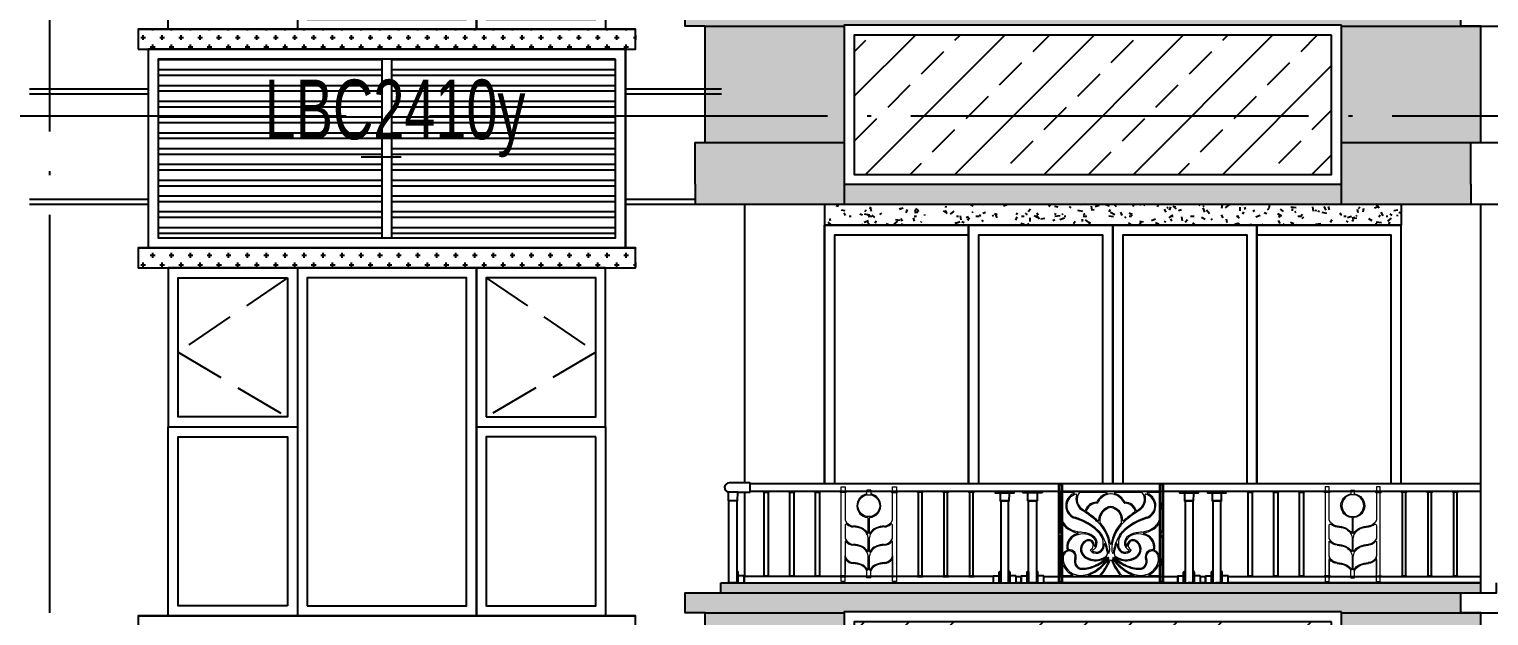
# Model space of a CAD drawing. Extents: x -12446 to 284554, y -295110 to 165007.
# Drawn here: x 58300 to 65639, y -225469 to -222519 of the extents above; entities that cross this region are included whole.
import ezdxf
from ezdxf.enums import TextEntityAlignment as Align

# ---------------------------------------------------------------- set-up
doc = ezdxf.new("R2010")
doc.units = 0
doc.header["$LTSCALE"] = 1000
for name, pattern in [('AX-14-E$0$AX-85-M02$0$DASH', [0.35, 0.25, -0.1]), ('AX-14-E$0$DASH', [0.35, 0.25, -0.1]), ('AX-14-E$0$DOTE', [2.42, 2, -0.2, 0.02, -0.2])]:
    doc.linetypes.add(name, pattern=pattern)
doc.layers.get('0').update_dxf_attribs({"linetype": 'CONTINUOUS'})
doc.layers.get('Defpoints').update_dxf_attribs({"linetype": 'CONTINUOUS'})
for name, color, linetype in [('A-Anno-Note', 241, 'CONTINUOUS'), ('AX-14-comp-tc$0$AX-T-LMCZ-Z$0$AX-13-E01-E03$0$A-Detl-Patt', 8, 'CONTINUOUS'), ('AX-14-comp-tc$0$灰褐色真石漆', 15, 'CONTINUOUS'), ('AX-14-E$0$A-Detl-Fine', 152, 'CONTINUOUS'), ('AX-14-E$0$A-Detl-Patt', 8, 'CONTINUOUS'), ('AX-14-E$0$A-Detl-Thin', 131, 'CONTINUOUS'), ('AX-14-E$0$A-elev-FIXT', 9, 'CONTINUOUS'), ('AX-14-E$0$A-elev-HRAL', 61, 'CONTINUOUS'), ('AX-14-E$0$A-elev-XFINE', 8, 'CONTINUOUS'), ('AX-14-E$0$A-Wind-Iden', 11, 'CONTINUOUS'), ('AX-14-E$0$S-TYN太阳能板', 34, 'CONTINUOUS'), ('AX-14-E$0$埋件', 252, 'CONTINUOUS'), ('AX-14-E$0$栏杆型材', 82, 'CONTINUOUS'), ('AX-14-E$0$立面填充', 251, 'CONTINUOUS'), ('AX-14-E$0$阳台栏杆扶手', 82, 'CONTINUOUS')]:
    doc.layers.add(name, color=color, linetype=linetype)
doc.layers.add('AX-14-E$0$A-Grid', color=222, linetype='AX-14-E$0$DOTE', plot=False)
doc.layers.add('AX-14-E$0$花形线', color=241, linetype='CONTINUOUS', lineweight=15)
doc.styles.add('AX-14-E$0$_TCH_DIM', font='JZFZ_ENA', dxfattribs={"width": 0.7, "bigfont": 'JZFZ_CNB'})

# ---------------------------------------------------------------- blocks, each defined once
blk = doc.blocks.new('AX-14-E$0$4080转角立图')
at = {"layer": 'AX-14-E$0$A-elev-FIXT', "linetype": 'Continuous'}
blk.add_line((25.6, 42), (-24.3, 42), dxfattribs=at)
blk.add_lwpolyline([(-25.3, 43, -0.327139), (-24.2, 41.5), (-23.5, 0), (23.5, 0), (24.2, 40.5, -0.409111), (25.7, 42), (85.3, 42, 0.414214), (86.8, 43.5), (86.8, 86.5, 0.414214), (85.3, 88), (-18.8, 88, 0.865157)], format="xyb", close=True, dxfattribs=at)
blk = doc.blocks.new('AX-14-E$0$32固定座立面')
at = {"layer": 'AX-14-E$0$栏杆型材', "color": 6, "linetype": 'Continuous'}
blk.add_line((-7, -22.5), (-7, 22.5), dxfattribs=at)
blk.add_lwpolyline([(-7, -22.5, 0.41166), (-10, -19.5), (-36, -19.3, -0.41166), (-37, -18.3), (-37, 18.3, -0.41166), (-36, 19.3), (-10, 19.5, 0.41166), (-7, 22.5), (-7, 39, -0.41166), (-5, 41), (0, 41.1), (0, -41.1), (-5, -41, -0.41166), (-7, -39)], format="xyb", close=True, dxfattribs=at)
blk = doc.blocks.new('AX-14-E$0$螺帽01')
at = {"layer": 'AX-14-E$0$A-elev-XFINE', "linetype": 'Continuous'}
blk.add_lwpolyline([(-12.5, -3), (12.5, -3, 0.414214), (13, -2.5), (13, -0.5, 0.414214), (12.5, 0), (-12.5, 0, 0.414214), (-13, -0.5), (-13, -2.5, 0.414214)], format="xyb", close=True, dxfattribs=at)
blk = doc.blocks.new('AX-14-E$0$40固定座立图')
at = {"layer": 'AX-14-E$0$A-elev-HRAL', "color": 6, "linetype": 'Continuous'}
blk.add_line((-26.5, -7), (26.5, -7), dxfattribs=at)
blk.add_lwpolyline([(48, -5), (48.1, 0), (-48.1, 0), (-48, -5, 0.41166), (-46, -7), (-26.5, -7, -0.41166), (-23.5, -10), (-23.2, -46, 0.41166), (-22.2, -47), (22.2, -47, 0.41166), (23.2, -46), (23.5, -10, -0.41166), (26.5, -7), (46, -7, 0.41166)], format="xyb", close=True, dxfattribs=at)
blk = doc.blocks.new('AX-14-E$0$镁铝合金竖杆496')
at = {"layer": 'AX-14-E$0$A-elev-HRAL', "ltscale": 10}
for p, q in [((-13.5, 251.5, 0), (-13.5, -243.5, 0)), ((-13, 252, 0), (5, 252, 0)), ((-10, 248, 0), (-10, 149.3)), ((-9.5, 248.5, 0), (1.5, 248.5, 0)), ((2, 248, 0), (2, -240, 0)), ((5.5, 251.5, 0), (5.5, -243.5, 0)), ((-10, 159.3), (0, 149.3)), ((-10, 149.3), (0, 149.3)), ((-10, 148.3), (-10, 134.3)), ((-10, 148.3), (0, 148.3)), ((0, 149.3), (0, 133.3)), ((-10, 134.3), (0, 134.3)), ((-10, 133.3), (-10, 8)), ((-10, 133.3), (0, 133.3)), ((-10, 123.3), (0, 133.3)), ((2, 141.3), (5.5, 141.3)), ((-10, 18), (0, 8)), ((-10, 8), (0, 8)), ((0, 8), (0, -8)), ((-10, -8), (-10, -133.5)), ((-10, -8), (0, -8)), ((-10, -18), (0, -8)), ((-10, -123.5), (0, -133.5)), ((-10, -133.5), (0, -133.5)), ((-10, -134.5), (-10, -148.5)), ((-10, -134.5), (0, -134.5)), ((0, -133.5), (0, -149.5)), ((2, -141.5), (5.5, -141.5)), ((-10, -148.5), (0, -148.5)), ((-10, -149.5), (-10, -240, 0)), ((-10, -149.5), (0, -149.5)), ((-10, -159.5), (0, -149.5)), ((-13, -244, 0), (5, -244, 0)), ((-9.5, -240.5, 0), (1.5, -240.5, 0))]:
    blk.add_line(p, q, dxfattribs=at)
for centre, start, end in [((-13, 251.5, 0), 90, 180), ((-9.5, 248, 0), 90, 180), ((1.5, 248, 0), 0, 90), ((5, 251.5, 0), 0, 90), ((-13, -243.5, 0), 180, 270), ((-9.5, -240, 0), 180, 270), ((1.5, -240, 0), 270, 0), ((5, -243.5, 0), 270, 0)]:
    blk.add_arc(centre, 0.5, start, end, dxfattribs=at)
blk = doc.blocks.new('AX-14-E$0$祥云铁花七')
at = {"layer": 'AX-14-E$0$花形线', "ltscale": 10}
for p, q in [((-5, -66.7), (-4, -65.7)), ((-5, -78.7), (-5, -66.7)), ((-4, -65.7), (0, -65.7)), ((-4, -79.7), (-4, -65.7)), ((504, -65.7), (500, -65.7)), ((505, -66.7), (504, -65.7)), ((504, -79.7), (504, -65.7)), ((505, -78.7), (505, -66.7)), ((-5, -78.7), (-4, -79.7)), ((-4, -79.7), (0, -79.7)), ((504, -79.7), (500, -79.7)), ((505, -78.7), (504, -79.7)), ((-5, -349.5), (-4, -348.5)), ((-5, -361.5), (-5, -349.5)), ((-5, -361.5), (-4, -362.5)), ((-4, -348.5), (0, -348.5)), ((-4, -362.5), (-4, -348.5)), ((-4, -362.5), (0, -362.5))]:
    blk.add_line(p, q, dxfattribs=at)
at = {"layer": 'AX-14-E$0$花形线'}
for p, q in [((0, -107.2), (0, -3.2)), ((0, -3.2), (7, -3.2)), ((5.5, -6.7), (5.5, -139.2)), ((65, -5.7), (6.5, -5.7)), ((9, -1.2), (7, -3.2)), ((9, -0.2), (491, -0.2)), ((9, -0.2), (9, -1.2)), ((229.3, -5.7), (91.6, -5.7)), ((408.4, -5.7), (270.7, -5.7)), ((493.5, -5.7), (435, -5.7)), ((491, -0.2), (491, -1.2)), ((491, -1.2), (493, -3.2)), ((500, -3.2), (493, -3.2)), ((494.5, -139.2), (494.5, -6.7)), ((500, -3.2), (500, -107.2)), ((0, -407.2), (0, -107.2)), ((94.2, -143.7), (67, -134.4)), ((96.2, -138.5), (96.2, -138.5)), ((101.4, -84.4), (119, -97)), ((381, -97), (398.6, -84.4)), ((403.8, -138.5), (403.8, -138.5)), ((433, -134.4), (405.8, -143.7)), ((500, -107.2), (500, -407.2)), ((5.5, -164.1), (5.5, -314.3)), ((494.5, -314.3), (494.5, -164.1)), ((35.6, -290.7), (36, -293.1)), ((214.8, -282.6), (214.7, -282.7)), ((285.3, -282.7), (285.2, -282.6)), ((464, -293.1), (464.4, -290.7)), ((504, -348.5), (500, -348.5)), ((504, -362.5), (500, -362.5)), ((505, -349.5), (504, -348.5)), ((504, -362.5), (504, -348.5)), ((505, -361.5), (504, -362.5)), ((505, -361.5), (505, -349.5)), ((0, -425), (0, -405.2)), ((0, -425), (7, -425)), ((5.5, -369.9), (5.5, -421.5)), ((6.5, -422.5), (57.3, -422.5)), ((9, -427), (7, -425)), ((9, -428), (9, -427)), ((491, -428), (9, -428)), ((138.2, -422.5), (195.1, -422.5)), ((205.6, -422.5), (294.4, -422.5)), ((304.9, -422.5), (366.1, -422.5)), ((443.2, -422.5), (493.5, -422.5)), ((491, -427), (493, -425)), ((491, -428), (491, -427)), ((500, -425), (493, -425)), ((494.5, -421.5), (494.5, -369.9)), ((500, -405.2), (500, -425))]:
    blk.add_line(p, q, dxfattribs=at)
for centre, radius, start, end in [((6.5, -6.7), 1, 90, 180), ((90.2, -71.8), 66.8, 111.46291, 249.71086), ((89.4, -72.2), 60.6, 103.70384, 249.49262), ((65, -7.7), 2, 291.46291, 90), ((146.9, -35), 72.1, 164.55869, 232.28608), ((75.5, -15.3), 2, 344.55869, 103.70384), ((139.1, -39.8), 58.4, 144.34475, 229.83819), ((180.7, -114.8), 61.6, 92.93785, 162.26625), ((180.7, -114.8), 56.1, 89.20141, 164.73661), ((177.5, -51.3), 2, 272.93785, 332.1055), ((258.8, -95.4), 90.5, 108.62007, 151.50865), ((181.5, -57.7), 1, 269.20141, 334.72697), ((258.2, -94.7), 84.1, 96.83483, 154.26974), ((229.3, -7.7), 2, 288.62007, 90), ((250, -26), 15, 83.16517, 96.83483), ((241.8, -94.7), 84.1, 25.73026, 83.16517), ((270.7, -7.7), 2, 90, 251.37993), ((241.2, -95.4), 90.5, 28.49135, 71.37993), ((318.5, -57.7), 1, 205.27303, 270.79859), ((319.3, -114.8), 56.1, 15.26339, 90.79859), ((322.5, -51.3), 2, 207.8945, 267.06215), ((319.3, -114.8), 61.6, 17.73375, 87.06215), ((353.1, -35), 72.1, 307.71392, 15.44131), ((360.9, -39.8), 58.4, 310.16181, 35.65525), ((424.5, -15.3), 2, 76.29616, 195.44131), ((410.6, -72.2), 60.6, 289.96881, 76.29616), ((435, -7.7), 2, 90, 248.53709), ((409.8, -71.8), 66.8, 290.28914, 68.53709), ((493.5, -6.7), 1, 0, 90), ((20.5, -139.2), 15, 180, 198.57875), ((78.8, -119.6), 76.5, 198.57875, 243.50485), ((73.4, -114.9), 15, 249.49262, 253.51664), ((-30.5, -466.2), 351.3, 68.86139, 73.51664), ((-3.1, -395.2), 269.7, 44.61567, 68.86139), ((-10.5, -406.5), 288.4, 45.19223, 68.28074), ((-287.1, -696.9), 719.7, 52.13781, 57.19577), ((120.2, -95.4), 2, 234.30976, 342.26625), ((128.6, -100.5), 2, 164.73661, 234.96691), ((-181, -559.2), 551.4, 48.32949, 55.98801), ((-6.7, -352.7), 276.1, 45.59111, 54.22742), ((186.9, -145.9), 2, 228.32949, 10.78227), ((262.6, -147.1), 73.7, 99.80826, 178.71516), ((261.2, -145.6), 66, 99.80553, 187.10675), ((237.4, -147.1), 73.7, 1.28484, 80.19174), ((238.8, -145.6), 66, 352.89325, 80.19447), ((510.5, -406.5), 288.4, 111.71926, 134.80777), ((503.1, -395.2), 269.7, 111.13861, 135.38433), ((313.1, -145.9), 2, 169.21773, 311.67051), ((506.7, -352.7), 276.1, 125.77258, 134.40889), ((681, -559.2), 551.4, 124.01199, 131.67051), ((787.1, -696.9), 719.7, 122.80423, 127.86219), ((371.4, -100.5), 2, 305.03309, 15.26339), ((379.8, -95.4), 2, 197.73375, 305.69024), ((530.5, -466.2), 351.3, 106.40442, 111.13861), ((421.2, -119.6), 76.5, 296.49515, 341.42125), ((479.5, -139.2), 15, 341.42125, 0), ((7.5, -164.1), 2, 31.93014, 180), ((78.7, -119.7), 81.9, 211.93014, 243.30056), ((95.1, -278.1), 66.4, 112.19015, 194.38547), ((105.7, -81.9), 128, 240.11641, 260.33218), ((105.7, -81.9), 122.5, 240.11641, 263.97368), ((115.1, -332), 123.9, 104.35641, 111.34341), ((114, -324.9), 111.5, 85.24135, 112.13232), ((83.9, -210), 2, 284.35641, 80.33218), ((53.6, -567.3), 365.7, 78.9111, 83.84334), ((114.3, -285.5), 72.2, 43.68528, 82.88452), ((115.1, -283.9), 76, 43.334, 83.33128), ((49.6, -295.2), 195.5, 0.38339, 45.59111), ((133.7, -261.3), 78.3, 345.29329, 45.19223), ((133.7, -261.3), 83.8, 21.51288, 45.19223), ((205.7, -152.9), 10, 185.25372, 222.15586), ((48.3, -295.4), 202.4, 9.2413, 42.15586), ((451.7, -295.4), 202.4, 137.84414, 170.7587), ((450.4, -295.2), 195.5, 134.40889, 179.61661), ((366.3, -261.3), 78.3, 134.80777, 194.70671), ((366.3, -261.3), 83.8, 134.80777, 158.48712), ((294.3, -152.9), 10, 317.84414, 354.74628), ((384.9, -283.9), 76, 96.66872, 136.666), ((385.7, -285.5), 72.2, 97.11548, 136.31472), ((446.4, -567.3), 365.7, 96.15666, 101.0889), ((386, -324.9), 111.5, 67.86768, 94.75865), ((394.3, -81.9), 122.5, 276.02632, 299.88359), ((416.1, -210), 2, 99.66782, 255.64359), ((384.9, -332), 123.9, 68.65659, 75.64359), ((394.3, -81.9), 128, 279.66782, 299.88359), ((404.9, -278.1), 66.4, 345.61453, 67.80985), ((421.3, -119.7), 81.9, 296.69944, 328.06986), ((492.5, -164.1), 2, 360, 148.06986), ((94.9, -277.9), 60.7, 112.13232, 192.19896), ((37, -292.9), 1, 191.07986, 278.90613), ((42.5, -327.8), 34.3, 342.22506, 98.90613), ((148.1, -290.2), 50.6, 118.3226, 234.34462), ((148, -290.1), 45, 117.95356, 240.62067), ((138.1, -271.5), 29.5, 357.73628, 118.42873), ((138.1, -271.5), 24, 293.39303, 117.92047), ((148, -294.5), 1, 113.39304, 217.27591), ((177.8, -271.8), 38.5, 217.27591, 343.54336), ((178.6, -272.6), 32.1, 230.47922, 344.40487), ((142, -258.6), 39.1, 295.15973, 43.334), ((144.4, -257.8), 31.3, 329.16677, 45.07815), ((169.6, -272.8), 2, 177.73627, 329.16677), ((230.3, -223.3), 20, 201.51288, 209.45591), ((34.3, -333.9), 205, 7.17342, 29.45591), ((133.7, -261.3), 83.8, 345.29329, 357.68956), ((219.4, -264.8), 2, 20.14552, 177.68956), ((-25.3, -354.5), 262.7, 10.39275, 20.14552), ((250, -262.6), 2, 189.24131, 350.7587), ((465.7, -333.9), 205, 150.54409, 172.82658), ((525.3, -354.5), 262.7, 159.85448, 169.60725), ((280.6, -264.8), 2, 2.31044, 159.85448), ((366.3, -261.3), 83.8, 182.31044, 194.70671), ((322.2, -271.8), 38.5, 196.45664, 322.72409), ((269.7, -223.3), 20, 330.54409, 338.48712), ((321.4, -272.6), 32.1, 195.59513, 309.52078), ((358, -258.6), 39.1, 136.666, 244.84027), ((355.6, -257.8), 31.3, 134.92185, 210.83323), ((330.4, -272.8), 2, 210.83323, 2.26373), ((361.9, -271.5), 29.5, 61.57127, 182.26373), ((361.9, -271.5), 24, 62.07953, 246.60697), ((352, -294.5), 1, 322.72409, 66.60696), ((352, -290.1), 45, 299.37933, 62.04644), ((351.9, -290.2), 50.6, 305.65538, 61.6774), ((457.5, -327.8), 34.3, 81.09387, 197.77494), ((405.1, -277.9), 60.7, 347.80104, 67.86768), ((463, -292.9), 1, 261.09387, 348.92015), ((7.5, -314.3), 2, 180, 334.13637), ((44.7, -332.3), 39.3, 111.73735, 154.13637), ((98.6, -342), 88.6, 167.2346, 184.26211), ((99.3, -331.1), 90.7, 191.12353, 277.70001), ((45, -332.8), 34.4, 109.64313, 162.47066), ((29.7, -294.9), 1, 291.96318, 14.38547), ((42.5, -327.8), 28.8, 343.25164, 108.1432), ((107.1, -351.7), 40.2, 157.12934, 212.21975), ((107.1, -351.7), 34.7, 157.134, 212.4682), ((176.1, -243.2), 105.2, 236.84883, 260.04885), ((173.7, -253.4), 89.7, 237.79594, 304.66486), ((159.4, -295.7), 2, 115.15973, 230.47922), ((174.2, -254), 94.3, 260.04885, 306.15567), ((75.9, -161.3), 230.4, 294.26062, 312.4746), ((92, -188), 205, 293.58586, 315.70605), ((5.5, -153.1), 295.9, 307.08925, 322.472), ((23.9, -173.6), 273.8, 306.6048, 322.23968), ((-30.5, -235.3), 293.2, 320.31313, 338.4375), ((-3.8, -249.5), 268.3, 320.77339, 338.21405), ((213.4, -310.8), 20, 304.66486, 10.39275), ((230.5, -331), 1.09, 342.73163, 126.15567), ((239.7, -308.1), 2, 187.17342, 335.54681), ((239.1, -332.5), 1.33, 322.472, 104.27317), ((240.9, -342.5), 1.33, 338.4375, 114.17212), ((205.1, -292.3), 40.1, 335.54681, 357.77231), ((250, -351), 5, 21.78595, 158.21405), ((503.8, -249.5), 268.3, 201.78595, 219.22661), ((294.9, -292.3), 40.1, 182.22769, 204.45319), ((259.1, -342.5), 1.33, 65.82788, 201.5625), ((530.5, -235.3), 293.2, 201.5625, 219.68687), ((260.3, -308.1), 2, 204.45319, 352.82658), ((260.9, -332.5), 1.33, 75.72683, 217.528), ((476.1, -173.6), 273.8, 217.76032, 233.3952), ((494.5, -153.1), 295.9, 217.528, 232.91075), ((408, -188), 205, 224.29395, 246.41414), ((286.6, -310.8), 20, 169.60725, 235.33514), ((269.5, -331), 1.09, 53.84433, 197.26837), ((424.1, -161.3), 230.4, 227.5254, 245.73938), ((325.8, -254), 94.3, 233.84433, 279.95115), ((326.3, -253.4), 89.7, 235.33514, 302.20406), ((340.6, -295.7), 2, 309.52077, 64.84027), ((323.9, -243.2), 105.2, 279.95115, 303.15117), ((400.5, -330.8), 91, 262.42863, 348.74783), ((392.9, -351.7), 34.7, 327.5318, 22.866), ((392.9, -351.7), 40.2, 327.78025, 22.87066), ((457.5, -327.8), 28.8, 71.8568, 196.74836), ((455, -332.8), 34.4, 17.52934, 70.35687), ((470.3, -294.9), 1, 165.61453, 248.03682), ((455.3, -332.3), 39.3, 25.86363, 68.26265), ((401.4, -342), 88.6, 355.73789, 12.7654), ((492.5, -314.3), 2, 205.86363, 0), ((8, -370.3), 2.5, 33.90871, 170.98198), ((6.5, -421.5), 1, 180, 270), ((97.8, -332.9), 94.8, 202.30843, 245.85949), ((57.3, -420.5), 2, 270, 32.09753), ((104.7, -354.5), 36.7, 210.56869, 270.30759), ((104.7, -354.5), 31.2, 210.55849, 270.31626), ((104, -223.5), 162.2, 270.31626, 294.26062), ((100.6, -207.8), 183.4, 271.32517, 293.58586), ((87.1, -267.4), 155.5, 279.03753, 308.5138), ((138.2, -420.5), 2, 151.13993, 270), ((96.7, -279.7), 145.4, 285.87983, 308.51874), ((205.6, -420.5), 2, 140.77339, 270), ((294.4, -420.5), 2, 270, 39.22661), ((442.8, -218.5), 217.9, 233.3952, 249.4015), ((412.9, -267.4), 155.5, 231.4862, 260.96247), ((399.4, -207.8), 183.4, 246.41414, 268.67483), ((396, -223.5), 162.2, 245.73938, 269.68374), ((395.3, -354.5), 31.2, 269.68374, 329.44151), ((395.3, -354.5), 36.7, 269.69241, 329.43131), ((443.2, -420.5), 2, 135.36365, 270), ((402.2, -332.9), 94.8, 294.64174, 337.69157), ((492, -370.3), 2.5, 9.01802, 146.09129), ((493.5, -421.5), 1, 270, 0)]:
    blk.add_arc(centre, radius, start, end, dxfattribs=at)
at = {"layer": 'Defpoints', "color": 1, "linetype": 'AX-14-E$0$DASH', "ltscale": 0.1}
blk.add_lwpolyline([(0, -428), (500, -428), (500, 0), (0, 0)], close=True, dxfattribs=at)
blk = doc.blocks.new('AX-14-E$0$麦穗铁花十')
at = {"layer": 'AX-14-E$0$花形线'}
for p, q in [((0, 0), (19, 0)), ((0, -477), (0, 0)), ((19, 0), (19, -163.7)), ((258, -163.7), (258, 0)), ((258, 0), (277, 0)), ((277, 0), (277, -477)), ((148, -18), (129, -18)), ((129, -36), (129, -18)), ((148, -18), (148, -36)), ((19, -194.2), (19, -255.7)), ((136, -232.5), (136, -159.8)), ((141, -159.8), (141, -232.5)), ((258, -255.7), (258, -194.2)), ((19, -274.9), (19, -347.7)), ((136, -324.5), (136, -258.9)), ((141, -258.9), (141, -324.5)), ((258, -347.7), (258, -274.9)), ((19, -477), (19, -347.7)), ((19, -366.9), (19, -439.7)), ((19, -366.9), (19, -439.7)), ((136, -416.5), (136, -350.9)), ((136, -416.5), (136, -350.9)), ((141, -350.9), (141, -416.5)), ((141, -350.9), (141, -416.5)), ((258, -347.7), (258, -458.9)), ((258, -439.7), (258, -366.9)), ((258, -477), (258, -366.9)), ((129, -458), (129, -421.2)), ((148, -458), (148, -421.2)), ((19, -477), (0, -477)), ((148, -458), (129, -458)), ((277, -477), (258, -477))]:
    blk.add_line(p, q, dxfattribs=at)
blk.add_circle((138.5, -95.2), 55, dxfattribs=at)
for centre, radius, start, end in [((138.5, -95.2), 60, 99.11017, 263.37419), ((138.5, -95.2), 60, 276.62581, 80.88983), ((29, -163.7), 10, 179.99996, 202.52849), ((25.5, -194.2), 6.5, 48.98171, 180.00001), ((65, -148.8), 49, 202.52832, 264.77376), ((65, -148.8), 53.7, 228.98172, 264.91289), ((55.9, -319.5), 117.3, 67.96279, 87.8994), ((55.9, -319.4), 121.9, 67.87781, 87.84334), ((74.7, -267.6), 62.3, 11.98924, 66.0287), ((74.7, -267.6), 67, 30.64553, 66.0287), ((131, -159.8), 5, 0, 83.37419), ((146, -159.8), 5, 96.6259, 180), ((202.3, -267.6), 62.3, 113.9713, 168.01077), ((202.3, -267.6), 67, 113.9713, 149.35448), ((221.1, -319.4), 121.9, 92.15666, 112.12219), ((221.1, -319.5), 117.3, 92.1006, 112.03721), ((212, -148.8), 49, 275.22624, 337.47166), ((212, -148.8), 53.7, 275.08711, 311.01828), ((251.5, -194.2), 6.5, 359.99999, 131.01829), ((248, -163.7), 10, 337.47179, 359.99996), ((29, -255.7), 10, 179.99996, 202.52849), ((21, -274.9), 2, 37.80012, 180), ((65, -240.8), 49, 202.52832, 264.77376), ((65, -240.8), 53.7, 217.80012, 264.91289), ((55.9, -411.4), 121.9, 67.87781, 87.84334), ((134, -232.5), 2, 210.64554, 359.99999), ((116, -258.9), 20, 359.99998, 11.98931), ((143, -232.5), 2, 179.99999, 329.35449), ((161, -258.9), 20, 168.01073, 180.00001), ((221.1, -411.4), 121.9, 92.15666, 112.12219), ((212, -240.8), 49, 275.22624, 337.47166), ((212, -240.8), 53.7, 275.08711, 322.19988), ((256, -274.9), 2, 359.99999, 142.1999), ((248, -255.7), 10, 337.47179, 359.99996), ((29, -347.7), 10, 179.99996, 202.52849), ((29, -347.7), 10, 179.99996, 202.52849), ((21, -366.9), 2, 37.80015, 179.99998), ((21, -366.9), 2, 37.80012, 180), ((65, -332.8), 49, 202.52832, 264.77376), ((65, -332.8), 49, 202.52832, 264.77376), ((65, -332.8), 49, 202.52832, 264.77376), ((65, -332.8), 53.7, 217.80012, 264.91289), ((65, -332.8), 53.7, 217.80012, 264.91289), ((55.9, -411.5), 117.3, 67.96279, 87.8994), ((74.7, -359.6), 62.3, 11.98923, 66.0287), ((74.7, -359.6), 67, 30.64553, 66.0287), ((134, -324.5), 2, 210.64555, 359.99998), ((116, -350.9), 20, 360, 11.98924), ((116, -350.9), 20, 360, 11.98924), ((143, -324.5), 2, 180.00001, 329.35445), ((161, -350.9), 20, 168.01073, 180.00001), ((161, -350.9), 20, 168.01081, 179.99999), ((202.3, -359.6), 62.3, 113.9713, 168.01078), ((202.3, -359.6), 67, 113.9713, 149.35447), ((221.1, -411.5), 117.3, 92.1006, 112.03721), ((212, -332.8), 49, 275.22624, 339.92974), ((212, -332.8), 49, 275.22624, 337.47166), ((212, -332.8), 49, 275.22624, 337.47166), ((212, -332.8), 53.7, 275.08711, 322.19988), ((212, -332.8), 53.7, 275.08711, 322.19988), ((256, -366.9), 2, 359.99999, 142.1999), ((256, -366.9), 2, 359.99997, 142.19993), ((248, -347.7), 10, 337.47179, 359.99996), ((248, -347.7), 10, 337.47179, 359.99996), ((65, -332.8), 53.7, 220.66155, 264.91289), ((55.9, -503.5), 117.3, 67.96279, 87.8994), ((55.9, -503.5), 117.3, 67.96279, 87.8994), ((55.9, -503.4), 121.9, 67.87781, 87.84334), ((55.9, -503.4), 121.9, 67.87781, 87.84334), ((74.7, -451.6), 62.3, 29.21873, 66.0287), ((74.7, -451.6), 67, 33.51409, 66.0287), ((74.7, -451.6), 67, 30.64553, 66.0287), ((74.7, -451.6), 67, 30.64553, 66.0287), ((134, -416.5), 2, 210.64555, 359.99998), ((134, -416.5), 2, 210.64553, 360), ((143, -416.5), 2, 180, 329.35448), ((143, -416.5), 2, 180.00002, 329.35445), ((202.3, -451.6), 67, 113.9713, 149.35448), ((202.3, -451.6), 67, 113.9713, 149.35447), ((202.3, -451.6), 67, 113.9713, 149.35447), ((202.3, -451.6), 67, 113.9713, 146.48591), ((202.3, -451.6), 62.3, 113.9713, 150.78128), ((221.1, -503.4), 121.9, 92.15666, 112.12219), ((221.1, -503.4), 121.9, 92.15666, 112.12219), ((221.1, -503.5), 117.3, 92.1006, 112.03721), ((221.1, -503.5), 117.3, 92.1006, 112.03721), ((212, -332.8), 53.7, 275.08711, 319.33844)]:
    blk.add_arc(centre, radius, start, end, dxfattribs=at)
blk = doc.blocks.new('AX-14-E$0$A$C7DED0338')
at = {"layer": 'AX-14-E$0$A-Detl-Patt'}
h = blk.add_hatch(dxfattribs=at)
h.set_pattern_fill('STEEL', color=256, scale=50, angle=135)
h.set_pattern_definition([(180, (-13688.06, -342499.556), (-7e-15, -79.375), []), (180, (-13716.125, -342527.62), (-7e-15, -79.375), [])])
h.paths.add_polyline_path([(650, 1050), (650, 150), (1775, 150), (1775, 1050)])
h = blk.add_hatch(dxfattribs=at)
h.set_pattern_fill('STEEL', color=256, scale=50, angle=135)
h.set_pattern_definition([(180, (-12613.06, -342499.556), (-7e-15, -79.375), []), (180, (-12641.125, -342527.62), (-7e-15, -79.375), [])])
h.paths.add_polyline_path([(1825, 1050), (1825, 150), (2950, 150), (2950, 1050)])
at = {"layer": 'AX-14-E$0$A-Detl-Fine'}
for points in [[(4725, 3115), (4050, 3115), (4050, 1865)], [(5400, 1865), (5400, 3115), (4775, 3115), (4775, 1865)], [(6125, 1865), (6125, 3115), (5500, 3115), (5500, 1865)], [(6850, 1865), (6850, 3115), (6175, 3115)], [(1300, 2900), (1300, 2200), (750, 2200), (750, 2900), (1300, 2900)], [(1400, 1250), (2200, 1250), (2200, 2900), (1400, 2900), (1400, 1250)]]:
    blk.add_lwpolyline(points, dxfattribs=at)
for points in [[(2300, 2200), (2850, 2200), (2850, 2900), (2300, 2900)], [(1300, 1250), (750, 1250), (750, 2100), (1300, 2100)], [(2850, 2100), (2300, 2100), (2300, 1250), (2850, 1250)], [(600, 100), (3000, 100), (3000, 1100), (600, 1100)], [(2950, 1050), (650, 1050), (650, 150), (2950, 150)], [(1825, 1050), (1775, 1050), (1775, 150), (1825, 150)]]:
    blk.add_lwpolyline(points, close=True, dxfattribs=at)
at = {"layer": 'AX-14-E$0$A-Detl-Patt', "linetype": 'AX-14-E$0$AX-85-M02$0$DASH'}
for points in [[(1300, 2900), (750, 2525), (1300, 2200)], [(2300, 2900), (2850, 2525), (2300, 2200)]]:
    blk.add_lwpolyline(points, dxfattribs=at)
at = {"layer": 'AX-14-E$0$A-Detl-Thin'}
for p, q in [((3600, 1868), (3600, 3270)), ((4000, 1865), (4000, 3165)), ((4000, 3165), (6900, 3165)), ((700, 2950), (2900, 2950)), ((3600, 1397), (3600, 1822)), ((550, 1200), (3050, 1200)), ((7300, 630), (7300, 1215)), ((550, 1100), (3050, 1100)), ((550, 1100), (600, 1100)), ((600, 1100), (600, 100)), ((3000, 1100), (3000, 100)), ((3400, 630), (7300, 630)), ((7300, 630), (11200, 630)), ((3350, 420), (3350, 320)), ((4100, 420), (6600, 420)), ((4100, 420), (4100, 320)), ((7250, 420), (7250, 320)), ((3350, 320), (7300, 320)), ((550, 100), (3050, 100)), ((550, 0), (3050, 0))]:
    blk.add_line(p, q, dxfattribs=at)
for points in [[(4725, 1865), (4725, 3165), (4000, 3165), (4000, 1865)], [(5450, 1865), (5450, 3165), (4725, 3165), (4725, 1865)], [(6175, 1865), (6175, 3165), (5450, 3165), (5450, 1865)], [(6900, 1865), (6900, 3165), (6175, 3165), (6175, 1865)], [(1350, 2950), (700, 2950), (700, 2150), (1350, 2150)], [(2250, 2150), (2250, 2950), (1350, 2950)], [(1350, 2950), (1350, 1200)], [(700, 1350), (700, 2150), (1350, 2150)], [(2250, 2150), (2900, 2150), (2900, 1200), (700, 1200), (700, 2150)], [(700, 2150), (1350, 2150)], [(2250, 2150), (2900, 2150)], [(3000, 100), (550, 100), (550, 0), (3050, 0), (3050, 100), (3000, 100)]]:
    blk.add_lwpolyline(points, dxfattribs=at)
for points in [[(2250, 2150), (2900, 2150), (2900, 2950), (2250, 2950)], [(2250, 2150), (2250, 1200)], [(550, 1100), (3050, 1100), (3050, 1200), (550, 1200)], [(4100, 320), (6600, 320), (6600, 420), (4100, 420)]]:
    blk.add_lwpolyline(points, close=True, dxfattribs=at)
at = {"layer": 'AX-14-E$0$A-elev-HRAL', "ltscale": 10, "elevation": 0}
for points in [[(3694.8, 1825, 0.414214), (3694.3, 1824.5), (3694.3, 1822.5, 0.414214), (3694.8, 1822), (3719.8, 1822, 0.414214), (3720.3, 1822.5), (3720.3, 1824.5, 0.414214), (3719.8, 1825)], [(3823.8, 1825, 0.414214), (3823.3, 1824.5), (3823.3, 1822.5, 0.414214), (3823.8, 1822), (3848.8, 1822, 0.414214), (3849.3, 1822.5), (3849.3, 1824.5, 0.414214), (3848.8, 1825)], [(3952.8, 1825, 0.414214), (3952.3, 1824.5), (3952.3, 1822.5, 0.414214), (3952.8, 1822), (3977.8, 1822, 0.414214), (3978.3, 1822.5), (3978.3, 1824.5, 0.414214), (3977.8, 1825)], [(4493.8, 1825, -0.414214), (4494.3, 1824.5), (4494.3, 1822.5, -0.414214), (4493.8, 1822), (4468.8, 1822, -0.414214), (4468.3, 1822.5), (4468.3, 1824.5, -0.414214), (4468.8, 1825)], [(4622.8, 1825, -0.414214), (4623.3, 1824.5), (4623.3, 1822.5, -0.414214), (4622.8, 1822), (4597.8, 1822, -0.414214), (4597.3, 1822.5), (4597.3, 1824.5, -0.414214), (4597.8, 1825)], [(4751.8, 1825, -0.414214), (4752.3, 1824.5), (4752.3, 1822.5, -0.414214), (4751.8, 1822), (4726.8, 1822, -0.414214), (4726.3, 1822.5), (4726.3, 1824.5, -0.414214), (4726.8, 1825)], [(6128.3, 1825, 0.414214), (6127.8, 1824.5), (6127.8, 1822.5, 0.414214), (6128.3, 1822), (6153.3, 1822, 0.414214), (6153.8, 1822.5), (6153.8, 1824.5, 0.414214), (6153.3, 1825)], [(6257.3, 1825, 0.414214), (6256.8, 1824.5), (6256.8, 1822.5, 0.414214), (6257.3, 1822), (6282.3, 1822, 0.414214), (6282.8, 1822.5), (6282.8, 1824.5, 0.414214), (6282.3, 1825)], [(6386.3, 1825, 0.414214), (6385.8, 1824.5), (6385.8, 1822.5, 0.414214), (6386.3, 1822), (6411.3, 1822, 0.414214), (6411.8, 1822.5), (6411.8, 1824.5, 0.414214), (6411.3, 1825)], [(6927.3, 1825, -0.414214), (6927.8, 1824.5), (6927.8, 1822.5, -0.414214), (6927.3, 1822), (6902.3, 1822, -0.414214), (6901.8, 1822.5), (6901.8, 1824.5, -0.414214), (6902.3, 1825)], [(7056.3, 1825, -0.414214), (7056.8, 1824.5), (7056.8, 1822.5, -0.414214), (7056.3, 1822), (7031.3, 1822, -0.414214), (7030.8, 1822.5), (7030.8, 1824.5, -0.414214), (7031.3, 1825)], [(7185.3, 1825, -0.414214), (7185.8, 1824.5), (7185.8, 1822.5, -0.414214), (7185.3, 1822), (7160.3, 1822, -0.414214), (7159.8, 1822.5), (7159.8, 1824.5, -0.414214), (7160.3, 1825)], [(3694.8, 1397, -0.414214), (3694.3, 1397.5), (3694.3, 1399.5, -0.414214), (3694.8, 1400), (3719.8, 1400, -0.414214), (3720.3, 1399.5), (3720.3, 1397.5, -0.414214), (3719.8, 1397)], [(3823.8, 1397, -0.414214), (3823.3, 1397.5), (3823.3, 1399.5, -0.414214), (3823.8, 1400), (3848.8, 1400, -0.414214), (3849.3, 1399.5), (3849.3, 1397.5, -0.414214), (3848.8, 1397)], [(3952.8, 1397, -0.414214), (3952.3, 1397.5), (3952.3, 1399.5, -0.414214), (3952.8, 1400), (3977.8, 1400, -0.414214), (3978.3, 1399.5), (3978.3, 1397.5, -0.414214), (3977.8, 1397)], [(4493.8, 1397, 0.414214), (4494.3, 1397.5), (4494.3, 1399.5, 0.414214), (4493.8, 1400), (4468.8, 1400, 0.414214), (4468.3, 1399.5), (4468.3, 1397.5, 0.414214), (4468.8, 1397)], [(4622.8, 1397, 0.414214), (4623.3, 1397.5), (4623.3, 1399.5, 0.414214), (4622.8, 1400), (4597.8, 1400, 0.414214), (4597.3, 1399.5), (4597.3, 1397.5, 0.414214), (4597.8, 1397)], [(4751.8, 1397, 0.414214), (4752.3, 1397.5), (4752.3, 1399.5, 0.414214), (4751.8, 1400), (4726.8, 1400, 0.414214), (4726.3, 1399.5), (4726.3, 1397.5, 0.414214), (4726.8, 1397)], [(6128.3, 1397, -0.414214), (6127.8, 1397.5), (6127.8, 1399.5, -0.414214), (6128.3, 1400), (6153.3, 1400, -0.414214), (6153.8, 1399.5), (6153.8, 1397.5, -0.414214), (6153.3, 1397)], [(6257.3, 1397, -0.414214), (6256.8, 1397.5), (6256.8, 1399.5, -0.414214), (6257.3, 1400), (6282.3, 1400, -0.414214), (6282.8, 1399.5), (6282.8, 1397.5, -0.414214), (6282.3, 1397)], [(6386.3, 1397, -0.414214), (6385.8, 1397.5), (6385.8, 1399.5, -0.414214), (6386.3, 1400), (6411.3, 1400, -0.414214), (6411.8, 1399.5), (6411.8, 1397.5, -0.414214), (6411.3, 1397)], [(6927.3, 1397, 0.414214), (6927.8, 1397.5), (6927.8, 1399.5, 0.414214), (6927.3, 1400), (6902.3, 1400, 0.414214), (6901.8, 1399.5), (6901.8, 1397.5, 0.414214), (6902.3, 1397)], [(7056.3, 1397, 0.414214), (7056.8, 1397.5), (7056.8, 1399.5, 0.414214), (7056.3, 1400), (7031.3, 1400, 0.414214), (7030.8, 1399.5), (7030.8, 1397.5, 0.414214), (7031.3, 1397)], [(7185.3, 1397, 0.414214), (7185.8, 1397.5), (7185.8, 1399.5, 0.414214), (7185.3, 1400), (7160.3, 1400, 0.414214), (7159.8, 1399.5), (7159.8, 1397.5, 0.414214), (7160.3, 1397)]]:
    blk.add_lwpolyline(points, format="xyb", close=True, dxfattribs=at)
for points in [[(3716.8, 1400), (3697.8, 1400), (3697.8, 1822), (3716.8, 1822)], [(3845.8, 1400), (3826.8, 1400), (3826.8, 1822), (3845.8, 1822)], [(3974.8, 1400), (3955.8, 1400), (3955.8, 1822), (3974.8, 1822)], [(4471.8, 1400), (4490.8, 1400), (4490.8, 1822), (4471.8, 1822)], [(4600.8, 1400), (4619.8, 1400), (4619.8, 1822), (4600.8, 1822)], [(4729.8, 1400), (4748.8, 1400), (4748.8, 1822), (4729.8, 1822)], [(6150.3, 1400), (6131.3, 1400), (6131.3, 1822), (6150.3, 1822)], [(6279.3, 1400), (6260.3, 1400), (6260.3, 1822), (6279.3, 1822)], [(6408.3, 1400), (6389.3, 1400), (6389.3, 1822), (6408.3, 1822)], [(6905.3, 1400), (6924.3, 1400), (6924.3, 1822), (6905.3, 1822)], [(7034.3, 1400), (7053.3, 1400), (7053.3, 1822), (7034.3, 1822)], [(7163.3, 1400), (7182.3, 1400), (7182.3, 1822), (7163.3, 1822)]]:
    blk.add_lwpolyline(points, close=True, dxfattribs=at)
at = {"layer": 'AX-14-E$0$埋件', "linetype": 'AX-14-E$0$DASH', "ltscale": 0.1, "elevation": 0}
for points in [[(4926.5, 1320), (4886.5, 1320), (4886.5, 1365), (4926.5, 1365)], [(5026.5, 1320), (5066.5, 1320), (5066.5, 1365), (5026.5, 1365)], [(5813.5, 1320), (5853.5, 1320), (5853.5, 1365), (5813.5, 1365)], [(5953.5, 1320), (5993.5, 1320), (5993.5, 1365), (5953.5, 1365)]]:
    blk.add_lwpolyline(points, close=True, dxfattribs=at)
at = {"layer": 'AX-14-E$0$栏杆型材'}
for points in [[(3520, 1780), (3560, 1780), (3560, 1365), (3520, 1365)], [(4849.5, 1397), (3597, 1397), (3597, 1365), (4849.5, 1365)], [(4989.5, 1365), (4963.5, 1365), (4963.5, 1397), (4989.5, 1397)], [(5103.5, 1397), (5776.5, 1397), (5776.5, 1365), (5103.5, 1365)], [(6030.5, 1397), (7299.6, 1397), (7299.6, 1365), (6030.5, 1365)]]:
    blk.add_lwpolyline(points, close=True, dxfattribs=at)
at = {"layer": 'AX-14-E$0$栏杆型材', "elevation": 0}
for points in [[(4926.5, 1778), (4886.5, 1778), (4886.5, 1365), (4926.5, 1365)], [(5026.5, 1778), (5066.5, 1778), (5066.5, 1365), (5026.5, 1365)], [(5853.5, 1778), (5813.5, 1778), (5813.5, 1365), (5853.5, 1365)], [(5993.5, 1778), (5953.5, 1778), (5953.5, 1365), (5993.5, 1365)], [(5916.5, 1365), (5890.5, 1365), (5890.5, 1397), (5916.5, 1397)]]:
    blk.add_lwpolyline(points, close=True, dxfattribs=at)
at = {"layer": 'AX-14-E$0$阳台栏杆扶手'}
blk.add_lwpolyline([(7299.6, 1825), (3626.8, 1825), (3626.8, 1865), (7299.6, 1865)], close=True, dxfattribs=at)
for name, p in [('AX-14-E$0$麦穗铁花十', (4084.8, 1849, 0)), ('AX-14-E$0$祥云铁花七', (5190, 1825, 0))]:
    blk.add_blockref(name, p)
at = {"xscale": -1}
blk.add_blockref('AX-14-E$0$麦穗铁花十', (6795.3, 1849, 0), dxfattribs=at)
at = {"layer": 'AX-14-E$0$A-elev-HRAL'}
for name, p in [('AX-14-E$0$4080转角立图', (3540, 1780)), ('AX-14-E$0$镁铝合金竖杆496', (5190, 1611, 0)), ('AX-14-E$0$40固定座立图', (4906.5, 1825, 0)), ('AX-14-E$0$40固定座立图', (5833.5, 1825, 0)), ('AX-14-E$0$40固定座立图', (5973.5, 1825, 0)), ('AX-14-E$0$32固定座立面', (4886.5, 1381)), ('AX-14-E$0$32固定座立面', (5026.5, 1381)), ('AX-14-E$0$32固定座立面', (5813.5, 1381)), ('AX-14-E$0$32固定座立面', (5953.5, 1381))]:
    blk.add_blockref(name, p, dxfattribs=at)
at = {"layer": 'AX-14-E$0$A-elev-HRAL', "xscale": -1}
for name, p in [('AX-14-E$0$镁铝合金竖杆496', (5690, 1611, 0)), ('AX-14-E$0$40固定座立图', (5046.5, 1825, 0)), ('AX-14-E$0$32固定座立面', (3560, 1381)), ('AX-14-E$0$32固定座立面', (4926.5, 1381)), ('AX-14-E$0$32固定座立面', (5066.5, 1381)), ('AX-14-E$0$32固定座立面', (5853.5, 1381)), ('AX-14-E$0$32固定座立面', (5993.5, 1381))]:
    blk.add_blockref(name, p, dxfattribs=at)
at = {"layer": 'AX-14-E$0$栏杆型材', "xscale": -1}
for p in [(4094.3, 1825, 0), (4095, 1824.9, 0), (6527, 1824.9, 0), (6527.8, 1825, 0)]:
    blk.add_blockref('AX-14-E$0$螺帽01', p, dxfattribs=at)
at = {"layer": 'AX-14-E$0$栏杆型材'}
for p in [(4352.3, 1825, 0), (4353, 1824.9, 0), (6785, 1824.9, 0), (6785.8, 1825, 0)]:
    blk.add_blockref('AX-14-E$0$螺帽01', p, dxfattribs=at)
for p, rotation in [((4092.1, 1397, 0), 180), ((4094.3, 1397, 0), 180), ((6527.8, 1397, 0), 180.0000000001212), ((6529.9, 1397, 0), 180.0000000001212)]:
    blk.add_blockref('AX-14-E$0$螺帽01', p, dxfattribs=dict(at, rotation=rotation))
at = {"layer": 'AX-14-E$0$栏杆型材', "xscale": -1, "rotation": 180}
for p in [(4350.1, 1397, 0), (4352.3, 1397, 0), (6785.8, 1397, 0), (6787.9, 1397, 0)]:
    blk.add_blockref('AX-14-E$0$螺帽01', p, dxfattribs=at)
blk.add_wipeout([(3479.8, 1365), (7300, 1365), (7300, 1315), (3479.8, 1315)]).dxf.layer = 'AX-14-E$0$A-Detl-Thin'
at = {"layer": 'AX-14-E$0$A-Detl-Thin'}
for p, q in [((7300, 1315), (7300, 3270)), ((3479.8, 1365), (7300, 1365)), ((3479.8, 1315), (7300, 1315))]:
    blk.add_line(p, q, dxfattribs=at)
blk.add_lwpolyline([(3350, 420), (3350, 630), (3400, 630), (3400, 1215), (3300, 1215), (3300, 1315), (3479.8, 1315), (3479.8, 1365)], dxfattribs=at)
blk.add_wipeout([(7200, 1215), (11300, 1215), (11300, 1315), (7200, 1315)]).dxf.layer = 'AX-14-E$0$A-Detl-Thin'
for p, q in [((3400, 1215), (7300, 1215)), ((7300, 1215), (11200, 1215))]:
    blk.add_line(p, q, dxfattribs=at)
for points in [[(7250, 420), (7250, 630), (7300, 630), (7300, 1215), (7200, 1215), (7200, 1315), (7379.8, 1315), (7379.8, 1365)], [(7300, 320), (11250, 320), (11250, 630), (11200, 630), (11200, 1215), (11300, 1215), (11300, 1315), (11120.2, 1315), (11120.2, 1365)]]:
    blk.add_lwpolyline(points, dxfattribs=at)
blk = doc.blocks.new('AX-14-E$0$A$C7ECB27C2')
blk.add_wipeout([(2500, 800), (0, 800), (0, 0), (2500, 0)])
at = {"layer": 'AX-14-E$0$立面填充'}
h = blk.add_hatch(dxfattribs=at)
h.set_pattern_fill('ANSI33', color=256, scale=100)
h.set_pattern_definition([(45, (-353279.97, -423508.4), (-224.5064, 224.5064), []), (45, (-353055.47, -423508.4), (-224.5064, 224.5064), [158.75, -79.375])])
h.paths.add_polyline_path([(2450, 750), (50, 750), (50, 50), (2450, 50)])
at = {"layer": 'AX-14-E$0$S-TYN太阳能板'}
for points in [[(2500, 800), (0, 800), (0, 0), (2500, 0)], [(2450, 750), (50, 750), (50, 50), (2450, 50)]]:
    blk.add_lwpolyline(points, close=True, dxfattribs=at)
blk = doc.blocks.new('AX-14-E$0$M16太阳能')
blk.add_blockref('AX-14-E$0$A$C7ECB27C2', (148912.6, 122397.8))
blk = doc.blocks.new('AX-14-E$0$awrhhrejreyhre')
at = {"layer": 'AX-14-E$0$A-Detl-Patt'}
for p, q in [((144161.3, 185653.8), (144761.3, 185653.8)), ((144161.3, 185628.8), (144761.3, 185628.8)), ((147161.3, 185653.8), (147641.1, 185653.8)), ((147161.3, 185628.8), (147641.1, 185628.8)), ((144161.3, 185098.8), (144761.3, 185098.8)), ((147161.3, 185098.8), (147511.3, 185098.8)), ((144161.3, 185073.8), (144761.3, 185073.8)), ((147161.3, 185073.8), (147511.3, 185073.8))]:
    blk.add_line(p, q, dxfattribs=at)
blk = doc.blocks.new('AX-14-comp-tc')
at = {"layer": 'AX-14-comp-tc$0$AX-T-LMCZ-Z$0$AX-13-E01-E03$0$A-Detl-Patt'}
h = blk.add_hatch(dxfattribs=at)
h.set_pattern_fill('CROSS', color=256, scale=30)
h.set_pattern_definition([(0, (-86013.83, -441445.72), (47.625, 47.625), [23.8125, -71.4375]), (90, (-86001.926, -441457.63), (-47.625, 47.625), [23.8125, -71.4375])])
h.paths.add_polyline_path([(58697.5, -228941.9), (61197.5, -228941.9), (61197.5, -229041.9), (58697.5, -229041.9)])
h.paths.add_polyline_path([(58697.5, -230041.9), (61197.5, -230041.9), (61197.5, -230141.9), (58697.5, -230141.9)])
at = {"layer": 'AX-14-comp-tc$0$灰褐色真石漆'}
h = blk.add_hatch(dxfattribs=at)
h.set_pattern_fill('离散材料', color=256, scale=50)
h.set_pattern_definition([(0, (-85797.83, -450151.72), (132, 228), [12, -201, 9, -87, 18, -213]), (10, (-85854.83, -450028.72), (80.67614, 285.34428), [21, -51, 27, -159, 15, -198]), (20, (-85884.83, -450124.72), (133.47095, 220.97625), [24, -165, 21, -123, 15, -96]), (30, (-85797.83, -450142.72), (-21.96926, 254.05187), [15, -99, 12, -147, 9, -195]), (40, (-85881.83, -450076.72), (33.83592, 216.370355), [12, -132, 9, -84, 24, -153]), (50, (-85836.83, -450184.72), (-80.24786, 235.7335), [6, -111, 15, -183, 18, -93]), (60, (-85827.83, -450163.72), (-99.47303, 223.70766), [15, -123, 6, -144, 12, -111]), (70, (-85860.83, -450199.72), (-109.89227, 215.58685), [9, -57, 18, -96, 12, -132]), (80, (-85845.83, -450022.72), (-208.56534, 164.71945), [21, -132, 9, -156, 18, -147]), (90, (-85827.83, -450151.72), (-264, 111), [18, -93, 12, -183, 6, -186]), (100, (-85875.83, -450058.72), (-247.97146, 145.1453), [21, -117, 18, -96, 21, -219]), (110, (-85896.83, -450229.72), (-240.44034, 81.69114), [24, -78, 12, -159, 18, -174]), (120, (-85977.83, -450193.72), (-286.64994, 28.49227), [15, -201, 18, -93, 21, -123]), (130, (-85911.83, -450259.72), (-279.10777, 71.26608), [9, -66, 12, -129, 24, -168]), (140, (-86001.83, -450019.72), (-220.59685, -34.20569), [18, -108, 21, -93, 12, -126]), (150, (-85752.83, -450277.72), (-204.82497, -120.76726), [12, -84, 24, -186, 21, -171]), (160, (-85950.83, -450109.72), (-237.90107, -162.42869), [18, -126, 15, -114, 12, -183]), (170, (-85932.83, -450181.72), (-215.64405, -169.12317), [27, -99, 18, -135, 24, -132])])
h.paths.add_polyline_path([(62247.5, -228921.9), (64747.5, -228921.9), (64747.5, -229721.9), (62247.5, -229721.9)], flags=16)
h.paths.add_polyline_path([(61627.3, -228776.9), (61627.3, -228826.9), (61447.5, -228826.9), (61447.5, -228926.9), (61547.5, -228926.9), (61547.5, -229511.9), (61497.5, -229511.9), (61497.5, -229821.9), (65397.5, -229821.9), (65397.5, -229511.9), (65447.5, -229511.9), (65447.5, -228926.9), (65347.5, -228926.9), (65347.5, -228826.9), (65447.5, -228826.9), (65447.1, -228776.9)])
h = blk.add_hatch(dxfattribs=at)
h.set_pattern_fill('离散材料', color=256, scale=50)
h.set_pattern_definition([(0, (-85797.83, -414751.72), (132, 228), [12, -201, 9, -87, 18, -213]), (10, (-85854.83, -414628.72), (80.67614, 285.34428), [21, -51, 27, -159, 15, -198]), (20, (-85884.83, -414724.72), (133.47095, 220.97625), [24, -165, 21, -123, 15, -96]), (30, (-85797.83, -414742.72), (-21.96926, 254.05187), [15, -99, 12, -147, 9, -195]), (40, (-85881.83, -414676.72), (33.83592, 216.370355), [12, -132, 9, -84, 24, -153]), (50, (-85836.83, -414784.72), (-80.24786, 235.7335), [6, -111, 15, -183, 18, -93]), (60, (-85827.83, -414763.72), (-99.47303, 223.70766), [15, -123, 6, -144, 12, -111]), (70, (-85860.83, -414799.72), (-109.89227, 215.58685), [9, -57, 18, -96, 12, -132]), (80, (-85845.83, -414622.72), (-208.56534, 164.71945), [21, -132, 9, -156, 18, -147]), (90, (-85827.83, -414751.72), (-264, 111), [18, -93, 12, -183, 6, -186]), (100, (-85875.83, -414658.72), (-247.97146, 145.1453), [21, -117, 18, -96, 21, -219]), (110, (-85896.83, -414829.72), (-240.44034, 81.69114), [24, -78, 12, -159, 18, -174]), (120, (-85977.83, -414793.72), (-286.64994, 28.49227), [15, -201, 18, -93, 21, -123]), (130, (-85911.83, -414859.72), (-279.10777, 71.26608), [9, -66, 12, -129, 24, -168]), (140, (-86001.83, -414619.72), (-220.59685, -34.20569), [18, -108, 21, -93, 12, -126]), (150, (-85752.83, -414877.72), (-204.82497, -120.76726), [12, -84, 24, -186, 21, -171]), (160, (-85950.83, -414709.72), (-237.90107, -162.4287), [18, -126, 15, -114, 12, -183]), (170, (-85932.83, -414781.72), (-215.64405, -169.12317), [27, -99, 18, -135, 24, -132])])
h.paths.add_polyline_path([(62147.5, -229926.9), (65047.5, -229926.9), (65047.5, -229821.9), (62147.5, -229821.9)])
h = blk.add_hatch(dxfattribs=at)
h.set_pattern_fill('离散材料', color=256, scale=50)
h.set_pattern_definition([(0, (-85797.83, -453101.72), (132, 228), [12, -201, 9, -87, 18, -213]), (10, (-85854.83, -452978.72), (80.67614, 285.34428), [21, -51, 27, -159, 15, -198]), (20, (-85884.83, -453074.72), (133.47095, 220.97625), [24, -165, 21, -123, 15, -96]), (30, (-85797.83, -453092.72), (-21.96926, 254.05187), [15, -99, 12, -147, 9, -195]), (40, (-85881.83, -453026.72), (33.83592, 216.370355), [12, -132, 9, -84, 24, -153]), (50, (-85836.83, -453134.72), (-80.24786, 235.7335), [6, -111, 15, -183, 18, -93]), (60, (-85827.83, -453113.72), (-99.47303, 223.70766), [15, -123, 6, -144, 12, -111]), (70, (-85860.83, -453149.72), (-109.89227, 215.58685), [9, -57, 18, -96, 12, -132]), (80, (-85845.83, -452972.72), (-208.56534, 164.71945), [21, -132, 9, -156, 18, -147]), (90, (-85827.83, -453101.72), (-264, 111), [18, -93, 12, -183, 6, -186]), (100, (-85875.83, -453008.72), (-247.97146, 145.1453), [21, -117, 18, -96, 21, -219]), (110, (-85896.83, -453179.72), (-240.44034, 81.69114), [24, -78, 12, -159, 18, -174]), (120, (-85977.83, -453143.72), (-286.64994, 28.49227), [15, -201, 18, -93, 21, -123]), (130, (-85911.83, -453209.72), (-279.10777, 71.26608), [9, -66, 12, -129, 24, -168]), (140, (-86001.83, -452969.72), (-220.59685, -34.20569), [18, -108, 21, -93, 12, -126]), (150, (-85752.83, -453227.72), (-204.82497, -120.76726), [12, -84, 24, -186, 21, -171]), (160, (-85950.83, -453059.72), (-237.90107, -162.42869), [18, -126, 15, -114, 12, -183]), (170, (-85932.83, -453131.72), (-215.64405, -169.12317), [27, -99, 18, -135, 24, -132])])
h.paths.add_polyline_path([(62247.5, -231871.9), (64747.5, -231871.9), (64747.5, -232671.9), (62247.5, -232671.9)], flags=16)
h.paths.add_polyline_path([(61627.3, -231726.9), (61627.3, -231776.9), (61447.5, -231776.9), (61447.5, -231876.9), (61547.5, -231876.9), (61547.5, -232461.9), (61497.5, -232461.9), (61497.5, -232771.9), (65397.5, -232771.9), (65397.5, -232461.9), (65447.5, -232461.9), (65447.5, -231876.9), (65347.5, -231876.9), (65347.5, -231776.9), (65447.5, -231776.9), (65447.1, -231726.9)])
at = {"layer": 'AX-14-comp-tc$0$AX-T-LMCZ-Z$0$AX-13-E01-E03$0$A-Detl-Patt'}
for p, q in [((62147.5, -229926.9), (62147.5, -229821.9)), ((65047.5, -229926.9), (65047.5, -229821.9))]:
    blk.add_line(p, q, dxfattribs=at)
blk = doc.blocks.new('AX-14-E$0$JB-WIDR-TAG')
at = {"layer": 'Defpoints'}
blk.add_line((-1.694, -2.375), (0.306, -2.375), dxfattribs=at)
at = {"style": 'AX-14-E$0$_TCH_DIM', "width": 0.7}
blk.add_attdef('WD_TAG', text='', height=3, dxfattribs=at).set_placement((0, 0), align=Align.MIDDLE_CENTER)
blk = doc.blocks.new('AX-14-E$0$wegwgewhrejsr')
at = {"layer": 'AX-14-E$0$A-Wind-Iden', "xscale": 100, "yscale": 100, "zscale": 100, "rotation": 3.415094585006376e-08}
blk.add_blockref('AX-14-E$0$JB-WIDR-TAG', (145999.2, 185550.3), dxfattribs=at).add_auto_attribs({'WD_TAG': 'LBC2410y'})
blk = doc.blocks.new('AX-14-E')
at = {"layer": 'AX-14-E$0$A-Grid'}
blk.add_line((58401.6, -199253.6), (58401.6, -263482.7), dxfattribs=at)
at = {"layer": 'AX-14-E$0$A-Detl-Thin'}
blk.add_blockref('AX-14-E$0$A$C7DED0338', (58298.5, -226669.4), dxfattribs=at)
for name, p in [('AX-14-E$0$A$C7DED0338', (58298.5, -223719.4)), ('AX-14-E$0$M16太阳能', (-86514.1, -348647.2))]:
    blk.add_blockref(name, p, dxfattribs=at)
blk.add_blockref('AX-14-E$0$M16太阳能', (-86514.1, -345697.2), dxfattribs=at)
at = {"layer": 'AX-14-E$0$A-Grid'}
blk.add_line((55473.5, -222954.4), (94520.7, -222954.4), dxfattribs=at)
at = {"layer": 'AX-14-E$0$A-Detl-Thin'}
for name, p in [('AX-14-comp-tc', (152.8, 6422.5)), ('AX-14-E$0$wegwgewhrejsr', (-85859.7, -408473.3))]:
    blk.add_blockref(name, p, dxfattribs=at)
at = {"layer": 'AX-14-E$0$A-Detl-Thin', "color": 6}
blk.add_blockref('AX-14-E$0$awrhhrejreyhre', (-85859.7, -408473.3), dxfattribs=at)

msp = doc.modelspace()

# ---------------------------------------------------------------- block references
at = {"layer": 'A-Anno-Note'}
msp.add_blockref('AX-14-E', (0, 0), dxfattribs=at)

doc.saveas('drawing.dxf')
